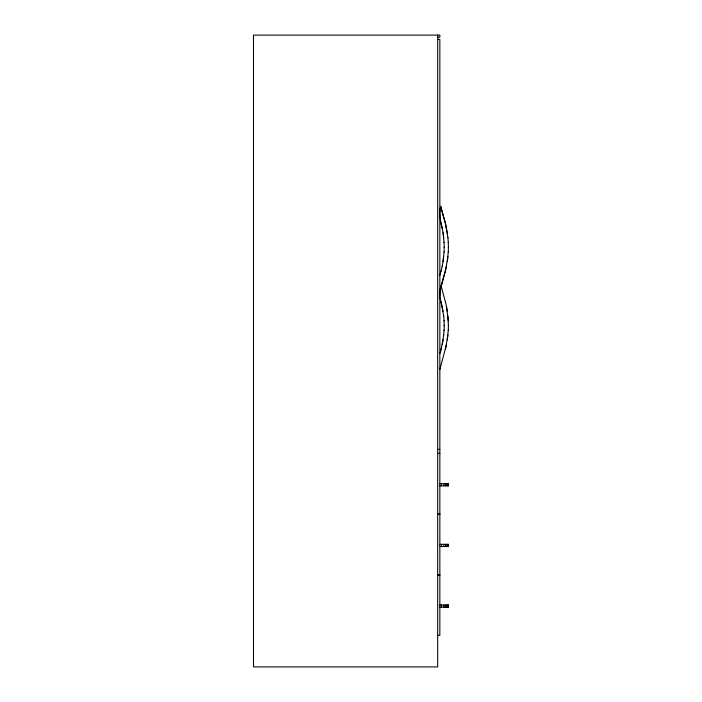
<?xml version="1.0" encoding="UTF-8"?>
<svg xmlns="http://www.w3.org/2000/svg" width="702" height="702" viewBox="0 0 702 702"><rect width="100%" height="100%" fill="white"/><g stroke="black" fill="none" stroke-linecap="round" stroke-linejoin="round"><path stroke-width="1.05" d="M448.271 252.158L448.394 247.06M448.271 330.458L448.394 325.359M444.059 252.167L444.182 247.06M444.059 330.466L444.182 325.359M440.628 285.6L439.847 297.086L443.085 311.381M448.271 251.834L447.332 261.67M448.271 330.142L447.332 339.979M444.059 251.842L443.085 261.679M443.69 335.24L444.059 330.142M447.92 256.607L445.463 271.051L439.847 291.242M447.92 334.907L445.463 349.35M443.69 256.616L442.242 266.391M443.69 334.915L442.242 344.691M443.085 339.663L440.637 351.193M446.507 266.058L439.847 290.926M446.507 344.357L439.847 369.542M441.163 271.051L442.242 266.067M439.847 275.333L441.163 270.735M439.847 353.632L441.163 349.034M437.679 37.267L439.847 37.267L439.847 35.1L253.492 35.1L253.492 666.9L437.679 666.9L437.679 35.1M437.679 39.435L439.847 39.435L439.847 635.336L437.679 635.336M437.679 449.377L439.847 449.377M437.679 453.317L439.847 453.317M439.847 483.652L448.508 483.652L448.508 485.819L439.847 485.819M437.679 513.987L439.847 513.987M437.679 514.417L439.847 514.417M439.847 544.331L448.508 544.331L448.508 546.498L439.847 546.498M437.679 574.666L439.847 574.666M437.679 575.412L439.847 575.412M439.847 605.001L448.508 605.001L448.508 607.169L439.847 607.169M440.373 220.946L442.242 228.369M440.698 206.581L445.463 223.71L447.332 233.09M440.988 285.6L445.463 302.009M441.163 301.685L443.69 316.128M445.463 301.693L447.332 311.39M446.507 306.353L448.271 320.902M443.085 232.757L444.059 242.594M443.69 237.829C442.918 227.132 437.855 217.111 440.698 206.256L445.463 223.394L447.92 237.829M443.69 315.803L444.059 320.893M447.92 237.513L448.271 242.602M447.92 315.812L448.394 325.684M444.059 242.278L444.182 247.385M444.059 320.577L444.182 325.684M448.271 242.278L448.394 247.385M448.324 483.652L448.324 485.819M448.324 544.331L448.324 546.498M448.324 605.001L448.324 607.169M447.779 483.652L447.779 485.819M447.779 544.331L447.779 546.498M447.779 605.001L447.779 607.169M446.858 483.652L446.858 485.819M446.858 544.331L446.858 546.498M446.858 605.001L446.858 607.169M445.586 483.652L445.586 485.819M445.586 544.331L445.586 546.498M445.586 605.001L445.586 607.169M443.971 483.652L443.971 485.819M443.971 544.331L443.971 546.498M443.971 605.001L443.971 607.169M441.523 483.652L441.523 485.819M441.523 544.331L441.523 546.498M441.523 605.001L441.523 607.169"/></g></svg>
